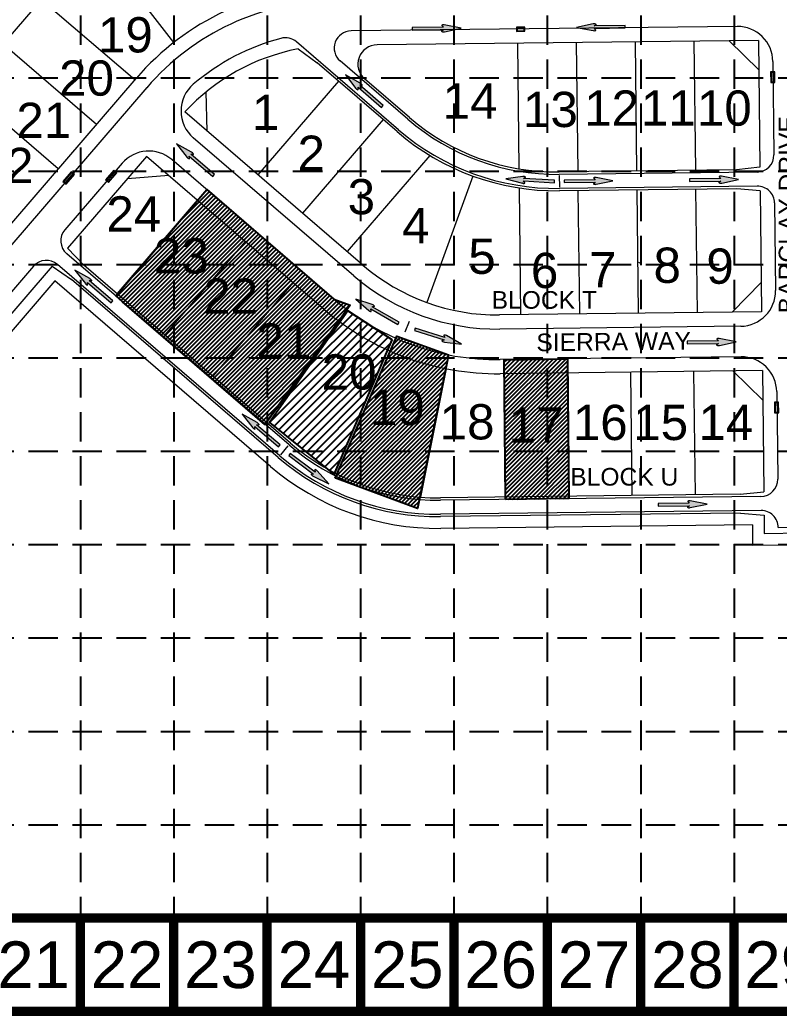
# Model space of a CAD drawing. Header units: inches. Extents: x 5726 to 10817, y 12055 to 15240.
# Drawn here: x 7426 to 8072, y 12055 to 12902 of the extents above; entities that cross this region are included whole.
import ezdxf
from ezdxf.enums import TextEntityAlignment as Align

# ---------------------------------------------------------------- set-up
doc = ezdxf.new("R2010")
doc.units = ezdxf.units.IN
doc.header["$LTSCALE"] = 100
doc.header["$MEASUREMENT"] = 0
doc.linetypes.add('HIDDEN', pattern=[0.375, 0.25, -0.125])
for name, color, linetype in [('10', 7, 'Continuous'), ('2', 7, 'Continuous'), ('27', 150, 'Continuous'), ('29', 150, 'Continuous'), ('30', 7, 'Continuous'), ('8', 7, 'Continuous'), ('BASE', 7, 'Continuous'), ('BLOCK NUMBERS', 7, 'Continuous'), ('FLOW ARROWS', 7, 'Continuous'), ('GRID', 254, 'HIDDEN'), ('LOT NUMBERS', 7, 'Continuous'), ('SODDED LOT', 2, 'Continuous'), ('STREET NAMES', 7, 'Continuous')]:
    doc.layers.add(name, color=color, linetype=linetype)
doc.styles.get("Standard").update_dxf_attribs({"font": 'ARIAL.TTF', "height": 25})

# ---------------------------------------------------------------- blocks, each defined once
blk = doc.blocks.new('block2')
at = {"layer": 'GRID'}
for p, q in [((7477.7, 15156.29), (7477.7, 12138.33)), ((7557.12, 15156.29), (7557.12, 12138.33)), ((7636.54, 15156.29), (7636.54, 12138.33)), ((7715.96, 15156.29), (7715.96, 12138.33)), ((7795.38, 15156.29), (7795.38, 12138.33)), ((7874.8, 15156.29), (7874.8, 12138.33)), ((7954.22, 15156.29), (7954.22, 12138.33)), ((8033.64, 15156.29), (8033.64, 12138.33)), ((6683.5, 12853.11), (10733.92, 12853.11)), ((6683.5, 12773.69), (10733.92, 12773.69)), ((6683.5, 12694.27), (10733.92, 12694.27)), ((6683.5, 12614.85), (10733.92, 12614.85)), ((6683.5, 12535.43), (10733.92, 12535.43)), ((6683.5, 12456.01), (10733.92, 12456.01)), ((6683.5, 12376.59), (10733.92, 12376.59)), ((6683.5, 12297.17), (10733.92, 12297.17)), ((6683.5, 12217.75), (10733.92, 12217.75))]:
    blk.add_line(p, q, dxfattribs=at)

msp = doc.modelspace()

# ---------------------------------------------------------------- hatches: boundary and pattern name
at = {"layer": 'FLOW ARROWS', "lineweight": 0}
h = msp.add_hatch(color=256, dxfattribs=at)
edge = h.paths.add_edge_path()
edge.add_line((7916.02, 12893.74), (7914.63, 12895.24))
edge.add_line((7914.63, 12895.24), (7941.09, 12895.55))
edge.add_line((7941.09, 12895.55), (7941.06, 12897.7))
edge.add_line((7941.06, 12897.7), (7914.61, 12897.39))
edge.add_line((7914.61, 12897.39), (7915.93, 12898.66))
edge.add_line((7915.93, 12898.66), (7915.93, 12898.66))
edge.add_ellipse((7914.6, 12898.76), major_axis=(1.4, 0.02), ratio=0.285714, start_angle=342.81733, end_angle=484.72693)
edge.add_line((7913.79, 12899.08), (7913.8, 12899.08))
edge.add_line((7913.8, 12899.08), (7899.5, 12896.08))
edge.add_line((7899.5, 12896.08), (7913.85, 12893.29))
edge.add_line((7913.85, 12893.29), (7913.85, 12893.29))
edge.add_ellipse((7914.67, 12893.63), major_axis=(1.4, 0.02), ratio=0.285714, start_angle=234.16847, end_angle=374.49672)
edge.add_line((7916.02, 12893.74), (7916.02, 12893.74))
h = msp.add_hatch(color=256, dxfattribs=at)
edge = h.paths.add_edge_path()
edge.add_line((7785.02, 12897.76), (7786.41, 12896.25))
edge.add_line((7786.41, 12896.25), (7759.95, 12895.95))
edge.add_line((7759.95, 12895.95), (7759.98, 12893.8))
edge.add_line((7759.98, 12893.8), (7786.43, 12894.1))
edge.add_line((7786.43, 12894.1), (7785.11, 12892.84))
edge.add_line((7785.11, 12892.84), (7785.11, 12892.83))
edge.add_ellipse((7786.44, 12892.73), major_axis=(-1.4, -0.02), ratio=0.285714, start_angle=342.81733, end_angle=484.72693)
edge.add_line((7787.25, 12892.41), (7787.24, 12892.41))
edge.add_line((7787.24, 12892.41), (7801.54, 12895.42))
edge.add_line((7801.54, 12895.42), (7787.19, 12898.2))
edge.add_line((7787.19, 12898.2), (7787.19, 12898.2))
edge.add_ellipse((7786.37, 12897.87), major_axis=(-1.4, -0.02), ratio=0.285714, start_angle=234.16847, end_angle=374.49672)
edge.add_line((7785.02, 12897.75), (7785.02, 12897.76))
h = msp.add_hatch(color=256, dxfattribs=at)
edge = h.paths.add_edge_path()
edge.add_line((7713.89, 12843.11), (7713.84, 12845.16))
edge.add_line((7713.84, 12845.16), (7733.89, 12827.9))
edge.add_line((7733.89, 12827.9), (7735.29, 12829.54))
edge.add_line((7735.29, 12829.54), (7715.24, 12846.79))
edge.add_line((7715.24, 12846.79), (7717.07, 12846.86))
edge.add_line((7717.07, 12846.86), (7717.08, 12846.86))
edge.add_ellipse((7716.14, 12847.83), major_axis=(1.06, -0.91), ratio=0.285714, start_angle=342.81733, end_angle=484.72693)
edge.add_line((7715.75, 12848.59), (7715.75, 12848.59))
edge.add_line((7715.75, 12848.59), (7703.04, 12855.79))
edge.add_line((7703.04, 12855.79), (7711.97, 12844.21))
edge.add_line((7711.97, 12844.21), (7711.96, 12844.21))
edge.add_ellipse((7712.8, 12843.92), major_axis=(1.06, -0.91), ratio=0.285714, start_angle=234.16847, end_angle=374.49672)
edge.add_line((7713.89, 12843.11), (7713.89, 12843.11))
h = msp.add_hatch(color=256, dxfattribs=at)
edge = h.paths.add_edge_path()
edge.add_line((7570.39, 12784.4), (7570.34, 12786.45))
edge.add_line((7570.34, 12786.45), (7590.4, 12769.19))
edge.add_line((7590.4, 12769.19), (7591.79, 12770.83))
edge.add_line((7591.79, 12770.83), (7571.75, 12788.08))
edge.add_line((7571.75, 12788.08), (7573.58, 12788.15))
edge.add_line((7573.58, 12788.15), (7573.58, 12788.15))
edge.add_ellipse((7572.64, 12789.12), major_axis=(1.06, -0.91), ratio=0.285714, start_angle=342.81733, end_angle=484.72693)
edge.add_line((7572.25, 12789.89), (7572.26, 12789.88))
edge.add_line((7572.26, 12789.88), (7559.54, 12797.08))
edge.add_line((7559.54, 12797.08), (7568.47, 12785.5))
edge.add_line((7568.47, 12785.5), (7568.47, 12785.5))
edge.add_ellipse((7569.3, 12785.21), major_axis=(1.06, -0.91), ratio=0.285714, start_angle=234.16847, end_angle=374.49672)
edge.add_line((7570.39, 12784.4), (7570.39, 12784.4))
h = msp.add_hatch(color=256, dxfattribs=at)
edge = h.paths.add_edge_path()
edge.add_line((7855.76, 12763.79), (7854.47, 12765.39))
edge.add_line((7854.47, 12765.39), (7880.89, 12763.9))
edge.add_line((7880.89, 12763.9), (7881, 12766.04))
edge.add_line((7881, 12766.04), (7854.6, 12767.54))
edge.add_line((7854.6, 12767.54), (7856, 12768.71))
edge.add_line((7856, 12768.71), (7856.01, 12768.71))
edge.add_ellipse((7854.68, 12768.91), major_axis=(1.4, -0.08), ratio=0.285714, start_angle=342.81733, end_angle=484.72693)
edge.add_line((7853.9, 12769.28), (7853.9, 12769.28))
edge.add_line((7853.9, 12769.28), (7839.44, 12767.25))
edge.add_line((7839.44, 12767.25), (7853.57, 12763.5))
edge.add_line((7853.57, 12763.5), (7853.56, 12763.5))
edge.add_ellipse((7854.4, 12763.77), major_axis=(1.4, -0.08), ratio=0.285714, start_angle=234.16847, end_angle=374.49672)
edge.add_line((7855.76, 12763.8), (7855.76, 12763.79))
h = msp.add_hatch(color=256, dxfattribs=at)
edge = h.paths.add_edge_path()
edge.add_line((7914.14, 12767.96), (7915.53, 12766.45))
edge.add_line((7915.53, 12766.45), (7889.07, 12766.15))
edge.add_line((7889.07, 12766.15), (7889.11, 12764))
edge.add_line((7889.11, 12764), (7915.56, 12764.3))
edge.add_line((7915.56, 12764.3), (7914.23, 12763.04))
edge.add_line((7914.23, 12763.04), (7914.23, 12763.04))
edge.add_ellipse((7915.57, 12762.93), major_axis=(-1.4, -0.02), ratio=0.285714, start_angle=342.81733, end_angle=484.72693)
edge.add_line((7916.37, 12762.61), (7916.37, 12762.61))
edge.add_line((7916.37, 12762.61), (7930.66, 12765.62))
edge.add_line((7930.66, 12765.62), (7916.31, 12768.4))
edge.add_line((7916.31, 12768.4), (7916.31, 12768.41))
edge.add_ellipse((7915.5, 12768.07), major_axis=(-1.4, -0.02), ratio=0.285714, start_angle=234.16847, end_angle=374.49672)
edge.add_line((7914.14, 12767.96), (7914.14, 12767.96))
h = msp.add_hatch(color=256, dxfattribs=at)
edge = h.paths.add_edge_path()
edge.add_line((8020.87, 12768.93), (8022.26, 12767.43))
edge.add_line((8022.26, 12767.43), (7995.8, 12767.12))
edge.add_line((7995.8, 12767.12), (7995.83, 12764.97))
edge.add_line((7995.83, 12764.97), (8022.28, 12765.28))
edge.add_line((8022.28, 12765.28), (8020.96, 12764.01))
edge.add_line((8020.96, 12764.01), (8020.95, 12764.01))
edge.add_ellipse((8022.29, 12763.91), major_axis=(-1.4, -0.02), ratio=0.285714, start_angle=342.81733, end_angle=484.72693)
edge.add_line((8023.09, 12763.59), (8023.09, 12763.59))
edge.add_line((8023.09, 12763.59), (8037.39, 12766.59))
edge.add_line((8037.39, 12766.59), (8023.03, 12769.38))
edge.add_line((8023.03, 12769.38), (8023.04, 12769.38))
edge.add_ellipse((8022.22, 12769.05), major_axis=(-1.4, -0.02), ratio=0.285714, start_angle=234.16847, end_angle=374.49672)
edge.add_line((8020.87, 12768.93), (8020.87, 12768.93))
h = msp.add_hatch(color=256, dxfattribs=at)
edge = h.paths.add_edge_path()
edge.add_line((7483.83, 12676.96), (7483.79, 12679))
edge.add_line((7483.79, 12679), (7503.84, 12661.74))
edge.add_line((7503.84, 12661.74), (7505.24, 12663.38))
edge.add_line((7505.24, 12663.38), (7485.19, 12680.63))
edge.add_line((7485.19, 12680.63), (7487.02, 12680.71))
edge.add_line((7487.02, 12680.71), (7487.02, 12680.71))
edge.add_ellipse((7486.09, 12681.67), major_axis=(1.06, -0.91), ratio=0.285714, start_angle=342.81733, end_angle=484.72693)
edge.add_line((7485.7, 12682.44), (7485.7, 12682.44))
edge.add_line((7485.7, 12682.44), (7472.98, 12689.63))
edge.add_line((7472.98, 12689.63), (7481.91, 12678.05))
edge.add_line((7481.91, 12678.05), (7481.91, 12678.06))
edge.add_ellipse((7482.74, 12677.77), major_axis=(1.06, -0.91), ratio=0.285714, start_angle=234.16847, end_angle=374.49672)
edge.add_line((7483.84, 12676.96), (7483.83, 12676.96))
h = msp.add_hatch(color=256, dxfattribs=at)
edge = h.paths.add_edge_path()
edge.add_line((7725.11, 12654.53), (7724.68, 12656.53))
edge.add_line((7724.68, 12656.53), (7747.63, 12643.36))
edge.add_line((7747.63, 12643.36), (7748.7, 12645.23))
edge.add_line((7748.7, 12645.23), (7725.75, 12658.39))
edge.add_line((7725.75, 12658.39), (7727.54, 12658.81))
edge.add_line((7727.54, 12658.81), (7727.54, 12658.81))
edge.add_ellipse((7726.44, 12659.58), major_axis=(1.21, -0.7), ratio=0.285714, start_angle=342.81733, end_angle=484.72693)
edge.add_line((7725.91, 12660.26), (7725.91, 12660.26))
edge.add_line((7725.91, 12660.26), (7712.07, 12664.93))
edge.add_line((7712.07, 12664.93), (7723.02, 12655.24))
edge.add_line((7723.02, 12655.24), (7723.02, 12655.24))
edge.add_ellipse((7723.89, 12655.12), major_axis=(1.21, -0.7), ratio=0.285714, start_angle=234.16847, end_angle=374.49672)
edge.add_line((7725.12, 12654.53), (7725.11, 12654.53))
h = msp.add_hatch(color=256, dxfattribs=at)
edge = h.paths.add_edge_path()
edge.add_line((7786.83, 12634.07), (7787.68, 12632.21))
edge.add_line((7787.68, 12632.21), (7762.44, 12640.16))
edge.add_line((7762.44, 12640.16), (7761.8, 12638.1))
edge.add_line((7761.8, 12638.1), (7787.03, 12630.16))
edge.add_line((7787.03, 12630.16), (7785.38, 12629.37))
edge.add_line((7785.38, 12629.37), (7785.37, 12629.37))
edge.add_ellipse((7786.61, 12628.85), major_axis=(-1.34, 0.42), ratio=0.285714, start_angle=342.81733, end_angle=484.72693)
edge.add_line((7787.28, 12628.3), (7787.27, 12628.3))
edge.add_line((7787.27, 12628.3), (7801.79, 12626.7))
edge.add_line((7801.79, 12626.7), (7789.02, 12633.82))
edge.add_line((7789.02, 12633.82), (7789.03, 12633.82))
edge.add_ellipse((7788.15, 12633.76), major_axis=(-1.34, 0.42), ratio=0.285714, start_angle=234.16847, end_angle=374.49672)
edge.add_line((7786.82, 12634.07), (7786.83, 12634.07))
h = msp.add_hatch(color=256, dxfattribs=at)
edge = h.paths.add_edge_path()
edge.add_line((8018.92, 12630.88), (8020.3, 12629.38))
edge.add_line((8020.3, 12629.38), (7993.85, 12629.07))
edge.add_line((7993.85, 12629.07), (7993.88, 12626.92))
edge.add_line((7993.88, 12626.92), (8020.33, 12627.23))
edge.add_line((8020.33, 12627.23), (8019, 12625.96))
edge.add_line((8019, 12625.96), (8019, 12625.96))
edge.add_ellipse((8020.34, 12625.86), major_axis=(-1.4, -0.02), ratio=0.285714, start_angle=342.81733, end_angle=484.72693)
edge.add_line((8021.14, 12625.54), (8021.14, 12625.54))
edge.add_line((8021.14, 12625.54), (8035.43, 12628.54))
edge.add_line((8035.43, 12628.54), (8021.08, 12631.33))
edge.add_line((8021.08, 12631.33), (8021.08, 12631.33))
edge.add_ellipse((8020.27, 12630.99), major_axis=(-1.4, -0.02), ratio=0.285714, start_angle=234.16847, end_angle=374.49672)
edge.add_line((8018.91, 12630.88), (8018.92, 12630.88))
h = msp.add_hatch(color=256, dxfattribs=at)
edge = h.paths.add_edge_path()
edge.add_line((7626.2, 12554.39), (7626.16, 12556.44))
edge.add_line((7626.16, 12556.44), (7646.21, 12539.18))
edge.add_line((7646.21, 12539.18), (7647.61, 12540.81))
edge.add_line((7647.61, 12540.81), (7627.56, 12558.07))
edge.add_line((7627.56, 12558.07), (7629.39, 12558.14))
edge.add_line((7629.39, 12558.14), (7629.39, 12558.14))
edge.add_ellipse((7628.46, 12559.1), major_axis=(1.06, -0.91), ratio=0.285714, start_angle=342.81733, end_angle=484.72693)
edge.add_line((7628.07, 12559.87), (7628.07, 12559.87))
edge.add_line((7628.07, 12559.87), (7615.36, 12567.06))
edge.add_line((7615.36, 12567.06), (7624.29, 12555.49))
edge.add_line((7624.29, 12555.49), (7624.28, 12555.49))
edge.add_ellipse((7625.11, 12555.2), major_axis=(1.06, -0.91), ratio=0.285714, start_angle=234.16847, end_angle=374.49672)
edge.add_line((7626.21, 12554.39), (7626.2, 12554.39))
h = msp.add_hatch(color=256, dxfattribs=at)
edge = h.paths.add_edge_path()
edge.add_line((7677.18, 12519.73), (7677.37, 12517.69))
edge.add_line((7677.37, 12517.69), (7656.12, 12533.46))
edge.add_line((7656.12, 12533.46), (7654.85, 12531.73))
edge.add_line((7654.85, 12531.73), (7676.09, 12515.97))
edge.add_line((7676.09, 12515.97), (7674.27, 12515.76))
edge.add_line((7674.27, 12515.76), (7674.26, 12515.76))
edge.add_ellipse((7675.27, 12514.87), major_axis=(-1.12, 0.83), ratio=0.285714, start_angle=342.81733, end_angle=484.72693)
edge.add_line((7675.71, 12514.13), (7675.71, 12514.13))
edge.add_line((7675.71, 12514.13), (7688.91, 12507.87))
edge.add_line((7688.91, 12507.87), (7679.17, 12518.78))
edge.add_line((7679.17, 12518.78), (7679.17, 12518.78))
edge.add_ellipse((7678.32, 12519), major_axis=(-1.12, 0.83), ratio=0.285714, start_angle=234.16847, end_angle=374.49672)
edge.add_line((7677.17, 12519.73), (7677.18, 12519.73))
h = msp.add_hatch(color=256, dxfattribs=at)
edge = h.paths.add_edge_path()
edge.add_line((7994.19, 12492.83), (7995.57, 12491.32))
edge.add_line((7995.57, 12491.32), (7969.12, 12491.02))
edge.add_line((7969.12, 12491.02), (7969.15, 12488.87))
edge.add_line((7969.15, 12488.87), (7995.6, 12489.17))
edge.add_line((7995.6, 12489.17), (7994.27, 12487.91))
edge.add_line((7994.27, 12487.91), (7994.27, 12487.91))
edge.add_ellipse((7995.61, 12487.8), major_axis=(-1.4, -0.02), ratio=0.285714, start_angle=342.81733, end_angle=484.72693)
edge.add_line((7996.41, 12487.48), (7996.41, 12487.48))
edge.add_line((7996.41, 12487.48), (8010.7, 12490.49))
edge.add_line((8010.7, 12490.49), (7996.35, 12493.27))
edge.add_line((7996.35, 12493.27), (7996.35, 12493.28))
edge.add_ellipse((7995.54, 12492.94), major_axis=(-1.4, -0.02), ratio=0.285714, start_angle=234.16847, end_angle=374.49672)
edge.add_line((7994.18, 12492.83), (7994.19, 12492.83))
at = {"layer": 'SODDED LOT'}
h = msp.add_hatch(dxfattribs=at)
h.set_pattern_fill('ANSI31', color=256, scale=20, style=0)
h.paths.add_polyline_path([(7507.73, 12667.55), (7585.25, 12758.04), (7693.24, 12664.94), (7707.08, 12659.64), (7634.58, 12558.26), (7513.39, 12662.65)])
h = msp.add_hatch(dxfattribs=at)
h.set_pattern_fill('ANSI31', color=256, scale=40, style=0)
h.paths.add_polyline_path([(7693.59, 12515.8), (7742.92, 12630.38), (7705.2, 12655.04), (7638.44, 12560.04)])
h = msp.add_hatch(dxfattribs=at)
h.set_pattern_fill('ANSI31', color=256, scale=20, style=0)
h.paths.add_polyline_path([(7694.24, 12512.54), (7746.95, 12633.35), (7790.8, 12617.38), (7764.54, 12486.74), (7696.33, 12512.06)])
h = msp.add_hatch(dxfattribs=at)
h.set_pattern_fill('ANSI31', color=256, scale=20, style=0)
h.paths.add_polyline_path([(7839.31, 12494.42), (7838.13, 12613.35), (7892.03, 12613.95), (7893.2, 12495.17)])

# ---------------------------------------------------------------- linework, layer by layer
at = {"layer": '10', "color": 7, "lineweight": 0}
for points in [[(7848.74, 12892.64), (7855.73, 12892.72), (7855.69, 12896.22), (7848.69, 12896.14)], [(7849.23, 12893.14), (7855.23, 12893.21), (7855.2, 12895.71), (7849.2, 12895.64)], [(8068.34, 12849.18), (8068.24, 12858.18), (8064.74, 12858.14), (8064.84, 12849.14)], [(8067.84, 12849.68), (8067.74, 12857.68), (8065.24, 12857.65), (8065.34, 12849.65)], [(7465.47, 12762.63), (7472.64, 12770.97), (7469.99, 12773.26), (7462.81, 12764.92)], [(7465.41, 12763.34), (7471.94, 12770.92), (7470.04, 12772.55), (7463.52, 12764.97)], [(7501.58, 12763.97), (7508.75, 12772.31), (7506.1, 12774.59), (7498.93, 12766.26)], [(7501.53, 12764.68), (7508.05, 12772.26), (7506.15, 12773.89), (7499.63, 12766.31)], [(8071.6, 12568.2), (8071.5, 12577.2), (8068, 12577.16), (8068.1, 12568.16)], [(8071.1, 12568.7), (8071, 12576.7), (8068.5, 12576.67), (8068.6, 12568.67)]]:
    msp.add_lwpolyline(points, close=True, dxfattribs=at)
at = {"layer": '2', "color": 7, "lineweight": 0}
for p, q in [((7456.08, 12680.43), (7387.59, 12600.85)), ((7639.48, 12522.61), (7456.08, 12680.43)), ((8049.2, 12472.94), (7784.21, 12469.86)), ((8049.2, 12472.94), (8049.41, 12455.44)), ((8049.41, 12455.44), (8119.4, 12456.25))]:
    msp.add_line(p, q, dxfattribs=at)
msp.add_arc((7781.68, 12687.85), 218, 229.28672, 270.66446, dxfattribs=at)
at = {"layer": '27', "color": 7, "lineweight": 0}
for p, q in [((7496.95, 12980.89), (7271, 12718.33)), ((8054.43, 12885.02), (7729.98, 12881.26)), ((8054.43, 12885.02), (8055.68, 12777.03)), ((7662.86, 12877.75), (7678.99, 12865.93)), ((7747.03, 12807.38), (7678.99, 12865.93)), ((7348.63, 12647.56), (7525.09, 12852.61)), ((7757.46, 12819.51), (7719.41, 12852.26)), ((7718.04, 12693.8), (7566.62, 12824.1)), ((7533.94, 12786.25), (7466.76, 12708.18)), ((7685.43, 12655.9), (7533.94, 12786.25)), ((8035.8, 12774.8), (7884.93, 12773.05)), ((8055.68, 12777.03), (8035.8, 12774.8)), ((8035.99, 12758.8), (7885.11, 12757.05)), ((8055.91, 12757.03), (8035.99, 12758.8)), ((8055.91, 12757.03), (8057.1, 12654.04)), ((7466.76, 12708.18), (7480.54, 12693.68)), ((7453.71, 12693.02), (7386.53, 12614.95)), ((7453.71, 12693.02), (7470.1, 12681.56)), ((7656.44, 12542.32), (7480.54, 12693.68)), ((7646, 12530.19), (7470.1, 12681.56)), ((8057.1, 12654.04), (7834.22, 12651.45)), ((8057.68, 12604.04), (7834.8, 12601.46)), ((8057.68, 12604.04), (8058.88, 12501.05)), ((8038.9, 12498.82), (8058.88, 12501.05)), ((8038.9, 12498.82), (7783.9, 12495.86)), ((8039.09, 12482.82), (7784.09, 12479.86)), ((8039.09, 12482.82), (8059.11, 12481.05)), ((8059.11, 12481.05), (8059.29, 12465.55)), ((8059.29, 12465.55), (8109.29, 12466.13))]:
    msp.add_line(p, q, dxfattribs=at)
for centre, radius, start, end in [((7695.63, 12705.85), 225, 90.66446, 139.28672), ((7695.63, 12705.85), 175, 100.79475, 137.49254), ((7730.17, 12864.76), 16.5, 90.66446, 229.28672), ((7882.7, 12965.04), 192, 229.28672, 270.66446), ((7882.7, 12965.04), 208, 229.28672, 270.66446), ((7832.19, 12826.44), 175, 229.28672, 270.66446), ((7832.19, 12826.44), 225, 229.28672, 270.66446), ((7781.68, 12687.85), 192, 229.28672, 270.66446), ((7781.68, 12687.85), 208, 229.28672, 270.66446)]:
    msp.add_arc(centre, radius, start, end, dxfattribs=at)
at = {"layer": '29', "color": 7, "lineweight": 0}
for p, q in [((7557.28, 12883.29), (7488.67, 12971.27)), ((7524.05, 12851.41), (7444.46, 12919.9)), ((7491.43, 12813.51), (7411.85, 12882)), ((7849.44, 12882.65), (7850.68, 12775.73)), ((7899.44, 12883.23), (7900.71, 12773.23)), ((7949.43, 12883.81), (7950.71, 12773.81)), ((7999.43, 12884.39), (8000.71, 12774.39)), ((7697.22, 12850.24), (7628.73, 12770.65)), ((7458.82, 12775.61), (7379.23, 12844.1)), ((7735.12, 12817.63), (7666.63, 12738.04)), ((7774.87, 12787.17), (7704.53, 12705.43)), ((7811.5, 12769.6), (7772.33, 12662)), ((7850.87, 12759.49), (7852.12, 12651.66)), ((7900.9, 12757.24), (7902.12, 12652.24)), ((7950.89, 12757.81), (7952.11, 12652.82)), ((8000.89, 12758.39), (8002.11, 12653.4)), ((7577.15, 12749.07), (7508.66, 12669.49)), ((7617.93, 12713.98), (7549.44, 12634.39)), ((7658.71, 12678.89), (7590.22, 12599.3)), ((7698.76, 12645.28), (7635.93, 12559.97)), ((7741.52, 12620.52), (7695.59, 12516.23)), ((7788.65, 12605.7), (7767.09, 12496.4)), ((7893.17, 12497.13), (7891.95, 12602.12)), ((7946.96, 12497.75), (7945.74, 12602.74)), ((8000.76, 12498.38), (7999.54, 12603.37)), ((7839.37, 12496.5), (7838.15, 12601.5))]:
    msp.add_line(p, q, dxfattribs=at)
at = {"layer": '30', "color": 7, "lineweight": 0}
for p, q in [((8029.43, 12884.73), (8054.72, 12860.03)), ((7585.57, 12807.79), (7584.77, 12841.26)), ((7552.89, 12769.95), (7517.64, 12767.3)), ((8032.11, 12653.75), (8056.81, 12679.04)), ((8032.69, 12603.75), (8057.97, 12579.04))]:
    msp.add_line(p, q, dxfattribs=at)
at = {"layer": '8', "color": 7, "linetype": 'Continuous', "lineweight": 0}
for p, q in [((8036.29, 12896.81), (7707.89, 12893.01)), ((7748.33, 12808.89), (7661.39, 12883.71)), ((7756.16, 12817.99), (7698.61, 12867.52)), ((8066.63, 12867.16), (8067.56, 12787.67)), ((7534.18, 12844.79), (7368.82, 12652.62)), ((7710.21, 12684.7), (7573.71, 12802.16)), ((7513.11, 12780.44), (7464.51, 12723.97)), ((7693.25, 12664.99), (7555.42, 12783.61)), ((8053.22, 12773), (7884.95, 12771.05)), ((8053.36, 12761), (7885.09, 12759.05)), ((8068.03, 12746.67), (8068.9, 12672.18)), ((7655.14, 12540.8), (7466.05, 12703.52)), ((7437.77, 12692.89), (7388.52, 12635.66)), ((7647.31, 12531.7), (7458.22, 12694.42)), ((8039.25, 12641.83), (7834.36, 12639.46)), ((8039.55, 12615.83), (7834.66, 12613.46)), ((8069.89, 12586.18), (8070.76, 12511.69)), ((8056.43, 12497.02), (7783.93, 12493.86)), ((8056.56, 12485.02), (7784.07, 12481.86)), ((8071.23, 12470.69), (8097.23, 12470.99))]:
    msp.add_line(p, q, dxfattribs=at)
for centre, radius, start, end in [((7695.63, 12705.85), 213, 90.66446, 139.28672), ((7708.06, 12878.51), 14.5, 90.66446, 229.28672), ((8036.64, 12866.82), 30, 0.66446, 90.66446), ((7695.63, 12705.85), 187, 104.6762, 130.68596), ((7651.93, 12872.72), 14.5, 49.28672, 104.6762), ((7593.28, 12824.9), 30, 130.68596, 229.28672), ((7882.7, 12965.04), 194, 229.28672, 270.66446), ((7882.7, 12965.04), 206, 229.28672, 270.66446), ((7535.85, 12760.87), 30, 49.28672, 139.28672), ((8053.06, 12787.5), 14.5, 270.66446, 0.66446), ((8053.53, 12746.5), 14.5, 0.66446, 90.66446), ((7475.5, 12714.51), 14.5, 139.28672, 229.28672), ((7448.76, 12683.43), 14.5, 49.28672, 139.28672), ((7832.19, 12826.44), 187, 229.28672, 270.66446), ((8038.9, 12671.83), 30, 270.66446, 0.66446), ((7832.19, 12826.44), 213, 229.28672, 270.66446), ((8039.89, 12585.84), 30, 0.66446, 90.66446), ((7781.68, 12687.85), 194, 229.28672, 270.66446), ((7781.68, 12687.85), 206, 229.28672, 270.66446), ((8056.26, 12511.52), 14.5, 270.66446, 0.66446), ((8056.73, 12470.52), 14.5, 0.66446, 90.66446)]:
    msp.add_arc(centre, radius, start, end, dxfattribs=at)
at = {"layer": 'BASE', "const_width": 7.94}
for points in [[(5730.46, 12058.91), (10813.34, 12058.91), (10813.34, 15235.71), (5730.46, 15235.71)], [(5809.88, 12138.33), (10733.92, 12138.33), (10733.92, 15156.29), (5809.88, 15156.29)]]:
    msp.add_lwpolyline(points, close=True, dxfattribs=at)
for points in [[(7477.7, 12058.91), (7477.7, 12138.33)], [(7557.12, 12058.91), (7557.12, 12138.33)], [(7636.54, 12058.91), (7636.54, 12138.33)], [(7715.96, 12058.91), (7715.96, 12138.33)], [(7795.38, 12058.91), (7795.38, 12138.33)], [(7874.8, 12058.91), (7874.8, 12138.33)], [(7954.22, 12058.91), (7954.22, 12138.33)], [(8033.64, 12058.91), (8033.64, 12138.33)]]:
    msp.add_lwpolyline(points, dxfattribs=at)
at = {"layer": 'FLOW ARROWS', "lineweight": 0}
for p, q in [((7913.8, 12899.08), (7899.5, 12896.08)), ((7913.79, 12899.08), (7913.8, 12899.08)), ((7786.41, 12896.25), (7759.95, 12895.95)), ((7759.95, 12895.95), (7759.98, 12893.8)), ((7759.98, 12893.8), (7786.43, 12894.1)), ((7785.02, 12897.76), (7786.41, 12896.25)), ((7785.02, 12897.75), (7785.02, 12897.76)), ((7785.02, 12897.76), (7785.02, 12897.76)), ((7786.43, 12894.1), (7785.11, 12892.84)), ((7785.11, 12892.84), (7785.11, 12892.83)), ((7801.54, 12895.42), (7787.19, 12898.2)), ((7787.19, 12898.2), (7787.19, 12898.2)), ((7787.24, 12892.41), (7801.54, 12895.42)), ((7787.25, 12892.41), (7787.24, 12892.41)), ((7899.5, 12896.08), (7913.85, 12893.29)), ((7913.85, 12893.29), (7913.85, 12893.29)), ((7914.61, 12897.39), (7915.93, 12898.66)), ((7941.06, 12897.7), (7914.61, 12897.39)), ((7914.63, 12895.24), (7941.09, 12895.55)), ((7916.02, 12893.74), (7914.63, 12895.24)), ((7915.93, 12898.66), (7915.93, 12898.66)), ((7916.02, 12893.74), (7916.02, 12893.74)), ((7916.02, 12893.74), (7916.02, 12893.74)), ((7941.09, 12895.55), (7941.06, 12897.7)), ((7715.75, 12848.59), (7703.04, 12855.79)), ((7703.04, 12855.79), (7711.97, 12844.21)), ((7715.75, 12848.59), (7715.75, 12848.59)), ((7711.97, 12844.21), (7711.96, 12844.21)), ((7713.89, 12843.11), (7713.84, 12845.16)), ((7713.84, 12845.16), (7733.89, 12827.9)), ((7713.89, 12843.11), (7713.89, 12843.11)), ((7713.89, 12843.11), (7713.89, 12843.11)), ((7715.24, 12846.79), (7717.07, 12846.86)), ((7735.29, 12829.54), (7715.24, 12846.79)), ((7717.07, 12846.86), (7717.08, 12846.86)), ((7733.89, 12827.9), (7735.29, 12829.54)), ((7572.26, 12789.88), (7559.54, 12797.08)), ((7559.54, 12797.08), (7568.47, 12785.5)), ((7572.25, 12789.89), (7572.26, 12789.88)), ((7568.47, 12785.5), (7568.47, 12785.5)), ((7570.39, 12784.4), (7570.34, 12786.45)), ((7570.34, 12786.45), (7590.4, 12769.19)), ((7570.39, 12784.4), (7570.39, 12784.4)), ((7570.39, 12784.4), (7570.39, 12784.4)), ((7571.75, 12788.08), (7573.58, 12788.15)), ((7591.79, 12770.83), (7571.75, 12788.08)), ((7573.58, 12788.15), (7573.58, 12788.15)), ((7590.4, 12769.19), (7591.79, 12770.83)), ((7853.9, 12769.28), (7839.44, 12767.25)), ((7839.44, 12767.25), (7853.57, 12763.5)), ((7853.57, 12763.5), (7853.56, 12763.5)), ((7853.9, 12769.28), (7853.9, 12769.28)), ((7855.76, 12763.79), (7854.47, 12765.39)), ((7854.47, 12765.39), (7880.89, 12763.9)), ((7854.6, 12767.54), (7856, 12768.71)), ((7881, 12766.04), (7854.6, 12767.54)), ((7855.76, 12763.8), (7855.76, 12763.79)), ((7855.76, 12763.79), (7855.76, 12763.79)), ((7856, 12768.71), (7856.01, 12768.71)), ((7880.89, 12763.9), (7881, 12766.04)), ((7884.96, 12770.05), (7885.08, 12760.05)), ((7915.53, 12766.45), (7889.07, 12766.15)), ((7889.07, 12766.15), (7889.11, 12764)), ((7889.11, 12764), (7915.56, 12764.3)), ((7914.14, 12767.96), (7915.53, 12766.45)), ((7914.14, 12767.96), (7914.14, 12767.96)), ((7914.14, 12767.96), (7914.14, 12767.96)), ((7915.56, 12764.3), (7914.23, 12763.04)), ((7916.31, 12768.4), (7916.31, 12768.41)), ((7930.66, 12765.62), (7916.31, 12768.4)), ((7916.37, 12762.61), (7930.66, 12765.62)), ((8022.26, 12767.43), (7995.8, 12767.12)), ((7995.8, 12767.12), (7995.83, 12764.97)), ((7995.83, 12764.97), (8022.28, 12765.28)), ((8020.87, 12768.93), (8022.26, 12767.43)), ((8020.87, 12768.93), (8020.87, 12768.93)), ((8020.87, 12768.93), (8020.87, 12768.93)), ((8020.96, 12764.01), (8020.95, 12764.01)), ((8022.28, 12765.28), (8020.96, 12764.01)), ((8037.39, 12766.59), (8023.03, 12769.38)), ((8023.03, 12769.38), (8023.04, 12769.38)), ((8023.09, 12763.59), (8037.39, 12766.59)), ((8023.09, 12763.59), (8023.09, 12763.59)), ((7914.23, 12763.04), (7914.23, 12763.04)), ((7916.37, 12762.61), (7916.37, 12762.61)), ((7952.26, 12696.4), (7954.15, 12695.37)), ((7485.7, 12682.44), (7472.98, 12689.63)), ((7472.98, 12689.63), (7481.91, 12678.05)), ((7483.83, 12676.96), (7483.79, 12679)), ((7483.79, 12679), (7503.84, 12661.74)), ((7485.19, 12680.63), (7487.02, 12680.71)), ((7505.24, 12663.38), (7485.19, 12680.63)), ((7485.7, 12682.44), (7485.7, 12682.44)), ((7487.02, 12680.71), (7487.02, 12680.71)), ((7481.91, 12678.05), (7481.91, 12678.06)), ((7483.84, 12676.96), (7483.83, 12676.96)), ((7483.83, 12676.96), (7483.83, 12676.96)), ((7503.84, 12661.74), (7505.24, 12663.38)), ((7725.91, 12660.26), (7712.07, 12664.93)), ((7712.07, 12664.93), (7723.02, 12655.24)), ((7723.02, 12655.24), (7723.02, 12655.24)), ((7725.11, 12654.53), (7724.68, 12656.53)), ((7724.68, 12656.53), (7747.63, 12643.36)), ((7725.12, 12654.53), (7725.11, 12654.53)), ((7725.11, 12654.53), (7725.11, 12654.53)), ((7725.75, 12658.39), (7727.54, 12658.81)), ((7748.7, 12645.23), (7725.75, 12658.39)), ((7725.91, 12660.26), (7725.91, 12660.26)), ((7727.54, 12658.81), (7727.54, 12658.81)), ((7747.63, 12643.36), (7748.7, 12645.23)), ((7753.81, 12637.02), (7757.62, 12646.27)), ((7762.44, 12640.16), (7761.8, 12638.1)), ((7761.8, 12638.1), (7787.03, 12630.16)), ((7787.68, 12632.21), (7762.44, 12640.16)), ((7785.38, 12629.37), (7785.37, 12629.37)), ((7787.03, 12630.16), (7785.38, 12629.37)), ((7786.82, 12634.07), (7786.83, 12634.07)), ((7786.83, 12634.07), (7787.68, 12632.21)), ((7786.83, 12634.07), (7786.83, 12634.07)), ((7787.28, 12628.3), (7787.27, 12628.3)), ((7787.27, 12628.3), (7801.79, 12626.7)), ((7801.79, 12626.7), (7789.02, 12633.82)), ((7789.02, 12633.82), (7789.03, 12633.82)), ((8020.3, 12629.38), (7993.85, 12629.07)), ((7993.85, 12629.07), (7993.88, 12626.92)), ((8018.91, 12630.88), (8018.92, 12630.88)), ((8018.92, 12630.88), (8020.3, 12629.38)), ((8018.92, 12630.88), (8018.92, 12630.88)), ((8035.43, 12628.54), (8021.08, 12631.33)), ((8021.08, 12631.33), (8021.08, 12631.33)), ((8021.14, 12625.54), (8035.43, 12628.54)), ((7993.88, 12626.92), (8020.33, 12627.23)), ((8020.33, 12627.23), (8019, 12625.96)), ((8019, 12625.96), (8019, 12625.96)), ((8021.14, 12625.54), (8021.14, 12625.54)), ((7628.07, 12559.87), (7615.36, 12567.06)), ((7615.36, 12567.06), (7624.29, 12555.49)), ((7628.07, 12559.87), (7628.07, 12559.87)), ((7624.29, 12555.49), (7624.28, 12555.49)), ((7626.2, 12554.39), (7626.16, 12556.44)), ((7626.16, 12556.44), (7646.21, 12539.18)), ((7626.21, 12554.39), (7626.2, 12554.39)), ((7626.2, 12554.39), (7626.2, 12554.39)), ((7627.56, 12558.07), (7629.39, 12558.14)), ((7647.61, 12540.81), (7627.56, 12558.07)), ((7629.39, 12558.14), (7629.39, 12558.14)), ((7646.21, 12539.18), (7647.61, 12540.81)), ((7648.03, 12532.4), (7654.41, 12540.1)), ((7656.12, 12533.46), (7654.85, 12531.73)), ((7654.85, 12531.73), (7676.09, 12515.97)), ((7677.37, 12517.69), (7656.12, 12533.46)), ((7677.17, 12519.73), (7677.18, 12519.73)), ((7677.18, 12519.73), (7677.37, 12517.69)), ((7677.18, 12519.73), (7677.18, 12519.73)), ((7688.91, 12507.87), (7679.17, 12518.78)), ((7679.17, 12518.78), (7679.17, 12518.78)), ((7674.27, 12515.76), (7674.26, 12515.76)), ((7676.09, 12515.97), (7674.27, 12515.76)), ((7675.71, 12514.13), (7675.71, 12514.13)), ((7675.71, 12514.13), (7688.91, 12507.87)), ((7994.18, 12492.83), (7994.19, 12492.83)), ((7994.19, 12492.83), (7995.57, 12491.32)), ((7994.19, 12492.83), (7994.19, 12492.83)), ((7996.35, 12493.27), (7996.35, 12493.28)), ((8010.7, 12490.49), (7996.35, 12493.27)), ((7995.57, 12491.32), (7969.12, 12491.02)), ((7969.12, 12491.02), (7969.15, 12488.87)), ((7969.15, 12488.87), (7995.6, 12489.17)), ((7995.6, 12489.17), (7994.27, 12487.91)), ((7994.27, 12487.91), (7994.27, 12487.91)), ((7996.41, 12487.48), (8010.7, 12490.49)), ((7996.41, 12487.48), (7996.41, 12487.48))]:
    msp.add_line(p, q, dxfattribs=at)
for centre, major_axis, start_param, end_param in [((7914.6, 12898.76), (1.4, 0.02), 5.983291, 8.460081), ((7786.37, 12897.87), (-1.4, -0.02), 4.087011, 6.536201), ((7786.44, 12892.73), (-1.4, -0.02), 5.983291, 8.460081), ((7914.67, 12893.63), (1.4, 0.02), 4.087011, 6.536201), ((7716.14, 12847.83), (1.06, -0.91), 5.983291, 8.460081), ((7712.8, 12843.92), (1.06, -0.91), 4.087011, 6.536201), ((7572.64, 12789.12), (1.06, -0.91), 5.983291, 8.460081), ((7569.3, 12785.21), (1.06, -0.91), 4.087011, 6.536201), ((7854.4, 12763.77), (1.4, -0.08), 4.087011, 6.536201), ((7854.68, 12768.91), (1.4, -0.08), 5.983291, 8.460081), ((7915.5, 12768.07), (-1.4, -0.02), 4.087011, 6.536201), ((8022.22, 12769.05), (-1.4, -0.02), 4.087011, 6.536201), ((8022.29, 12763.91), (-1.4, -0.02), 5.983291, 8.460081), ((7915.57, 12762.93), (-1.4, -0.02), 5.983291, 8.460081), ((7486.09, 12681.67), (1.06, -0.91), 5.983291, 8.460081), ((7482.74, 12677.77), (1.06, -0.91), 4.087011, 6.536201), ((7723.89, 12655.12), (1.21, -0.7), 4.087011, 6.536201), ((7726.44, 12659.58), (1.21, -0.7), 5.983291, 8.460081), ((7786.61, 12628.85), (-1.34, 0.42), 5.983291, 8.460081), ((7788.15, 12633.76), (-1.34, 0.42), 4.087011, 6.536201), ((8020.27, 12630.99), (-1.4, -0.02), 4.087011, 6.536201), ((8020.34, 12625.86), (-1.4, -0.02), 5.983291, 8.460081), ((7628.46, 12559.1), (1.06, -0.91), 5.983291, 8.460081), ((7625.11, 12555.2), (1.06, -0.91), 4.087011, 6.536201), ((7678.32, 12519), (-1.12, 0.83), 4.087011, 6.536201), ((7675.27, 12514.87), (-1.12, 0.83), 5.983291, 8.460081), ((7995.54, 12492.94), (-1.4, -0.02), 4.087011, 6.536201), ((7995.61, 12487.8), (-1.4, -0.02), 5.983291, 8.460081)]:
    msp.add_ellipse(centre, major_axis=major_axis, ratio=0.285714, start_param=start_param, end_param=end_param, dxfattribs=at)
for p in [(7785.11, 12892.84), (7915.93, 12898.66), (7717.07, 12846.86), (7573.58, 12788.15), (7856, 12768.71), (8020.96, 12764.01), (7914.23, 12763.04), (7487.02, 12680.71), (7727.54, 12658.81), (7785.38, 12629.37), (8019, 12625.96), (7629.39, 12558.14), (7674.27, 12515.76), (7994.27, 12487.91)]:
    msp.add_point(p, dxfattribs=at)
at = {"layer": 'SODDED LOT'}
for points in [[(7507.73, 12667.55), (7585.25, 12758.04), (7693.24, 12664.94), (7707.08, 12659.64), (7634.58, 12558.26), (7513.39, 12662.65)], [(7693.59, 12515.8), (7742.92, 12630.38), (7705.2, 12655.04), (7638.44, 12560.04)], [(7694.24, 12512.54), (7746.95, 12633.35), (7790.8, 12617.38), (7764.54, 12486.74), (7696.33, 12512.06)], [(7839.31, 12494.42), (7838.13, 12613.35), (7892.03, 12613.95), (7893.2, 12495.17)]]:
    msp.add_lwpolyline(points, close=True, dxfattribs=at)

# ---------------------------------------------------------------- block references
at = {"layer": 'GRID', "color": 84}
msp.add_blockref('block2', (0, 0), dxfattribs=at)

# ---------------------------------------------------------------- texts
at = {"layer": 'BASE'}
for s, p in [('21', (7437.99, 12098.62)), ('22', (7517.41, 12098.62)), ('23', (7596.83, 12098.62)), ('24', (7676.25, 12098.62)), ('25', (7755.67, 12098.62)), ('26', (7835.09, 12098.62)), ('27', (7914.51, 12098.62)), ('28', (7993.93, 12098.62)), ('29', (8073.35, 12098.62))]:
    msp.add_text(s, height=39.71, dxfattribs=at).set_placement(p, align=Align.MIDDLE_CENTER)
at = {"layer": 'BLOCK NUMBERS', "color": 7, "lineweight": 0}
for s, p in [('BLOCK T', (7827.42, 12664.22)), ('BLOCK U', (7894.27, 12513.74))]:
    msp.add_text(s, height=15, dxfattribs=at).set_placement(p, align=Align.MIDDLE_LEFT)
at = {"layer": 'LOT NUMBERS', "color": 7, "lineweight": 0}
for s, p in [('19', (7492.69, 12889.76)), ('20', (7459.6, 12852.96)), ('14', (7785.82, 12833.34)), ('13', (7854.16, 12826.28)), ('12', (7906.18, 12827.43)), ('11', (7954.39, 12827.48)), ('10', (8002.07, 12827.43)), ('21', (7423.27, 12816.97)), ('1', (7623.67, 12823.8)), ('2', (7662.39, 12788.98)), ('22', (7391.15, 12778.6)), ('3', (7705.01, 12752.06)), ('24', (7499.81, 12737.36)), ('4', (7751.29, 12727.43)), ('23', (7540.25, 12701.7)), ('5', (7807.57, 12701.36)), ('6', (7860.83, 12689.32)), ('7', (7910.3, 12689.92)), ('8', (7965.14, 12693.72)), ('9', (8010.1, 12692.96)), ('22', (7582.17, 12667.4)), ('21', (7627.47, 12629.31)), ('20', (7682.89, 12602.95)), ('19', (7723.98, 12572.75)), ('18', (7783.28, 12560.52)), ('17', (7841.86, 12557.79)), ('16', (7896.53, 12559.99)), ('15', (7947.95, 12559.99)), ('14', (8003.33, 12560.05))]:
    msp.add_text(s, height=30, dxfattribs=at).set_placement(p, align=Align.MIDDLE_LEFT)
at = {"layer": 'STREET NAMES', "color": 7, "lineweight": 0}
for s, rotation, p in [('BARCLAY DRIVE', 90, (8086.58, 12736.7)), ('SIERRA WAY', 0.66446, (7931.31, 12621.27))]:
    msp.add_text(s, height=15, rotation=rotation, dxfattribs=at).set_placement(p, align=Align.CENTER)

doc.saveas('drawing.dxf')
